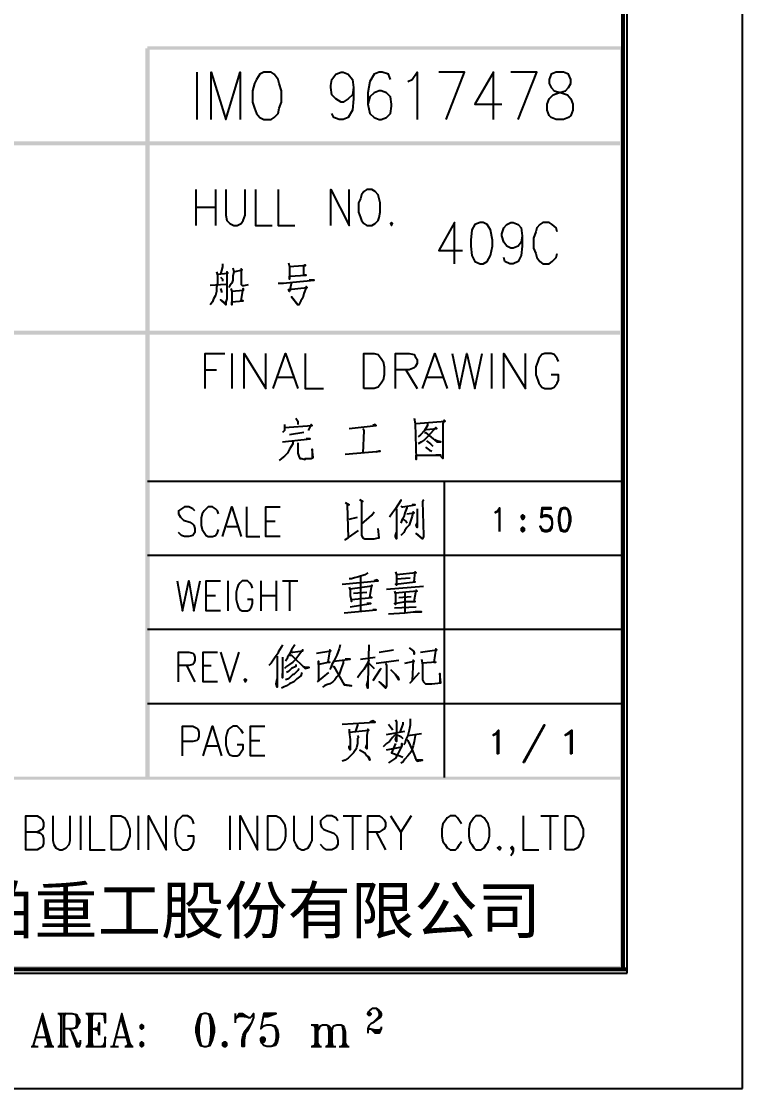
# Model space of a CAD drawing. Header units: millimetres. Extents: x 0.6 to 49, y 0.3 to 23.1.
# Drawn here: x 46.714 to 49.049, y 0.28 to 3.735 of the extents above; entities that cross this region are included whole.
import ezdxf

# ---------------------------------------------------------------- set-up
doc = ezdxf.new("R2010")
doc.units = ezdxf.units.MM
for name, color, linetype in [('PDF_Geometry', 7, 'Continuous'), ('PDF_Solid Fills', 7, 'Continuous'), ('PDF_Text', 7, 'Continuous')]:
    doc.layers.add(name, color=color, linetype=linetype)
doc.styles.add('PDF Arial', font='arial.ttf')

msp = doc.modelspace()

# ---------------------------------------------------------------- linework, layer by layer
at = {"layer": 'PDF_Geometry', "lineweight": 25}
for points in [[(0.6028, 23.1), (0.6028, 0.28), (49.0494, 0.28), (49.0494, 23.1)], [(1.5528, 22.7267), (1.5528, 0.6533), (48.6761, 0.6533), (48.6761, 22.7267)], [(47.4994, 3.57), (47.4861, 3.5633), (47.4761, 3.5467), (47.4694, 3.5333), (47.4628, 3.51), (47.4628, 3.4733), (47.4694, 3.4533), (47.4761, 3.4367), (47.4861, 3.4233), (47.4994, 3.4167), (47.5228, 3.4167), (47.5328, 3.4233), (47.5461, 3.4367), (47.5494, 3.4533), (47.5561, 3.4733), (47.5561, 3.51), (47.5494, 3.5333), (47.5461, 3.5467), (47.5328, 3.5633), (47.5228, 3.57)], [(48.4461, 3.57), (48.4294, 3.5633), (48.4228, 3.5467), (48.4228, 3.5333), (48.4294, 3.52), (48.4394, 3.51), (48.4628, 3.5033), (48.4828, 3.4967), (48.4928, 3.4833), (48.4994, 3.4667), (48.4994, 3.4467), (48.4928, 3.43), (48.4861, 3.4233), (48.4694, 3.4167), (48.4461, 3.4167), (48.4294, 3.4233), (48.4228, 3.43), (48.4161, 3.4467), (48.4161, 3.4667), (48.4228, 3.4833), (48.4361, 3.4967), (48.4528, 3.5033), (48.4761, 3.51), (48.4861, 3.52), (48.4928, 3.5333), (48.4928, 3.5467), (48.4861, 3.5633), (48.4694, 3.57)], [(47.8328, 3.19), (47.8228, 3.1833), (47.8161, 3.1733), (47.8128, 3.16), (47.8061, 3.1467), (47.8061, 3.1167), (47.8128, 3.1), (47.8161, 3.09), (47.8228, 3.08), (47.8328, 3.0733), (47.8494, 3.0733), (47.8594, 3.08), (47.8694, 3.09), (47.8728, 3.1), (47.8761, 3.1167), (47.8761, 3.1467), (47.8728, 3.16), (47.8694, 3.1733), (47.8594, 3.1833), (47.8494, 3.19)], [(47.9128, 3.0833), (47.9094, 3.08), (47.9128, 3.0733), (47.9161, 3.08)], [(48.1994, 3.0833), (48.1828, 3.0767), (48.1728, 3.06), (48.1694, 3.0267), (48.1694, 3.0067), (48.1728, 2.9767), (48.1828, 2.9567), (48.1994, 2.95), (48.2094, 2.95), (48.2228, 2.9567), (48.2328, 2.9767), (48.2394, 3.0067), (48.2394, 3.0267), (48.2328, 3.06), (48.2228, 3.0767), (48.2094, 3.0833)], [(47.8228, 2.5467), (47.8228, 2.66), (47.8561, 2.66), (47.8694, 2.6567), (47.8794, 2.6433), (47.8861, 2.6333), (47.8894, 2.6167), (47.8894, 2.59), (47.8861, 2.5733), (47.8794, 2.5633), (47.8694, 2.55), (47.8561, 2.5467)], [(48.2628, 2.0833), (48.2628, 2.1533), (48.2561, 2.1467), (48.2494, 2.1433), (48.2494, 2.1467), (48.2561, 2.15), (48.2628, 2.16)], [(48.4694, 2.16), (48.4594, 2.1567), (48.4561, 2.1467), (48.4528, 2.13), (48.4528, 2.1167), (48.4561, 2.1), (48.4594, 2.0867), (48.4694, 2.0833), (48.4761, 2.0833), (48.4828, 2.0867), (48.4894, 2.1), (48.4928, 2.1167), (48.4928, 2.13), (48.4894, 2.1467), (48.4828, 2.1567), (48.4761, 2.16)], [(48.3361, 2.1367), (48.3328, 2.1333), (48.3328, 2.13), (48.3361, 2.1233), (48.3394, 2.1233), (48.3428, 2.13), (48.3428, 2.1333), (48.3394, 2.1367)], [(48.3361, 2.1333), (48.3361, 2.13), (48.3394, 2.13), (48.3394, 2.1333)], [(48.3361, 2.0967), (48.3328, 2.0933), (48.3328, 2.0867), (48.3361, 2.0833), (48.3394, 2.0833), (48.3428, 2.0867), (48.3428, 2.0933), (48.3394, 2.0967)], [(48.3361, 2.0933), (48.3361, 2.0867), (48.3394, 2.0867), (48.3394, 2.0933)], [(47.4394, 1.6067), (47.4361, 1.6033), (47.4394, 1.5967), (47.4428, 1.6033)], [(48.3428, 1.3367), (48.4094, 1.4567), (48.4061, 1.4567), (48.3394, 1.3367)], [(48.2594, 1.3633), (48.2561, 1.3633), (48.2561, 1.4333), (48.2494, 1.4267), (48.2428, 1.4233), (48.2428, 1.4267), (48.2494, 1.43), (48.2594, 1.44)], [(48.4961, 1.3633), (48.4928, 1.3633), (48.4928, 1.4333), (48.4828, 1.4267), (48.4761, 1.4233), (48.4761, 1.4267), (48.4828, 1.43), (48.4961, 1.44)], [(47.0061, 1.0533), (47.0061, 1.1633), (47.0361, 1.1633), (47.0494, 1.1567), (47.0561, 1.1467), (47.0594, 1.1367), (47.0661, 1.12), (47.0661, 1.0967), (47.0594, 1.08), (47.0561, 1.07), (47.0494, 1.06), (47.0361, 1.0533)], [(47.5128, 1.0533), (47.5128, 1.1633), (47.5394, 1.1633), (47.5528, 1.1567), (47.5594, 1.1467), (47.5661, 1.1367), (47.5694, 1.12), (47.5694, 1.0967), (47.5661, 1.08), (47.5594, 1.07), (47.5528, 1.06), (47.5394, 1.0533)], [(48.1861, 1.1633), (48.1794, 1.1567), (48.1728, 1.1467), (48.1661, 1.1367), (48.1628, 1.12), (48.1628, 1.0967), (48.1661, 1.08), (48.1728, 1.07), (48.1794, 1.06), (48.1861, 1.0533), (48.2028, 1.0533), (48.2128, 1.06), (48.2194, 1.07), (48.2261, 1.08), (48.2294, 1.0967), (48.2294, 1.12), (48.2261, 1.1367), (48.2194, 1.1467), (48.2128, 1.1567), (48.2028, 1.1633)], [(48.4761, 1.0533), (48.4761, 1.1633), (48.5028, 1.1633), (48.5161, 1.1567), (48.5228, 1.1467), (48.5261, 1.1367), (48.5328, 1.12), (48.5328, 1.0967), (48.5261, 1.08), (48.5228, 1.07), (48.5161, 1.06), (48.5028, 1.0533)], [(48.2628, 1.0633), (48.2561, 1.06), (48.2628, 1.0533), (48.2661, 1.06)], [(47.3061, 0.5233), (47.2928, 0.52), (47.2861, 0.5033), (47.2794, 0.4767), (47.2794, 0.4633), (47.2861, 0.4367), (47.2928, 0.42), (47.3061, 0.4167), (47.3128, 0.4167), (47.3261, 0.42), (47.3328, 0.4367), (47.3394, 0.4633), (47.3394, 0.4767), (47.3328, 0.5033), (47.3261, 0.52), (47.3128, 0.5233)], [(47.8394, 0.5233), (47.8394, 0.52), (47.8428, 0.52), (47.8428, 0.5233)], [(46.9661, 0.4533), (46.9628, 0.4733), (46.9661, 0.4933)], [(47.1028, 0.4867), (47.0994, 0.4833), (47.0994, 0.4767), (47.1028, 0.4733), (47.1061, 0.4733), (47.1094, 0.4767), (47.1094, 0.4833), (47.1061, 0.4867)], [(47.1028, 0.4833), (47.1028, 0.4767), (47.1061, 0.4767), (47.1061, 0.4833)], [(47.1028, 0.43), (47.0994, 0.4267), (47.0994, 0.42), (47.1028, 0.4167), (47.1061, 0.4167), (47.1094, 0.42), (47.1094, 0.4267), (47.1061, 0.43)], [(47.1028, 0.4267), (47.1028, 0.42), (47.1061, 0.42), (47.1061, 0.4267)], [(47.3694, 0.43), (47.3661, 0.4267), (47.3661, 0.42), (47.3694, 0.4167), (47.3761, 0.4167), (47.3794, 0.42), (47.3794, 0.4267), (47.3761, 0.43)], [(47.3694, 0.4267), (47.3694, 0.42), (47.3761, 0.42), (47.3761, 0.4267)], [(47.4928, 0.4433), (47.4928, 0.4367), (47.4994, 0.4367), (47.4994, 0.4433)]]:
    msp.add_lwpolyline(points, close=True, dxfattribs=at)
for points in [[(48.6661, 0.6633), (48.6661, 22.7167), (1.5628, 22.7167), (1.5628, 0.6633), (48.6761, 0.6633)], [(48.6594, 0.67), (48.6594, 22.71), (1.5694, 22.71), (1.5694, 0.67), (48.6761, 0.67)], [(47.2828, 3.57), (47.2828, 3.4167)], [(47.3294, 3.4167), (47.3294, 3.57), (47.3761, 3.4167), (47.4228, 3.57), (47.4228, 3.4167)], [(47.7894, 3.52), (47.7861, 3.4967), (47.7728, 3.4833), (47.7561, 3.4733), (47.7494, 3.4733), (47.7328, 3.4833), (47.7194, 3.4967), (47.7161, 3.52), (47.7161, 3.5267), (47.7194, 3.5467), (47.7328, 3.5633), (47.7494, 3.57), (47.7561, 3.57), (47.7728, 3.5633), (47.7861, 3.5467), (47.7894, 3.52), (47.7894, 3.4833), (47.7861, 3.4467), (47.7728, 3.4233), (47.7561, 3.4167), (47.7428, 3.4167), (47.7261, 3.4233), (47.7194, 3.4367)], [(47.9094, 3.5467), (47.9028, 3.5633), (47.8828, 3.57), (47.8728, 3.57), (47.8561, 3.5633), (47.8428, 3.54), (47.8361, 3.5033), (47.8361, 3.4667), (47.8428, 3.4367), (47.8561, 3.4233), (47.8728, 3.4167), (47.8794, 3.4167), (47.8961, 3.4233), (47.9094, 3.4367), (47.9128, 3.46), (47.9128, 3.4667), (47.9094, 3.49), (47.8961, 3.5033), (47.8794, 3.51), (47.8728, 3.51), (47.8561, 3.5033), (47.8428, 3.49), (47.8361, 3.4667)], [(47.9661, 3.54), (47.9794, 3.5467), (47.9961, 3.57), (47.9961, 3.4167)], [(48.0894, 3.4167), (48.1494, 3.57), (48.0661, 3.57)], [(48.2428, 3.4167), (48.2428, 3.57), (48.1828, 3.4667), (48.2694, 3.4667)], [(48.3228, 3.4167), (48.3828, 3.57), (48.2994, 3.57)], [(47.2794, 3.19), (47.2794, 3.0733)], [(47.3428, 3.19), (47.3428, 3.0733)], [(47.3761, 3.19), (47.3761, 3.1067), (47.3794, 3.09), (47.3894, 3.08), (47.4028, 3.0733), (47.4128, 3.0733), (47.4261, 3.08), (47.4328, 3.09), (47.4394, 3.1067), (47.4394, 3.19)], [(47.4728, 3.19), (47.4728, 3.0733), (47.5261, 3.0733)], [(47.5461, 3.19), (47.5461, 3.0733), (47.5994, 3.0733)], [(47.7161, 3.0733), (47.7161, 3.19), (47.7761, 3.0733), (47.7761, 3.19)], [(47.2794, 3.1333), (47.3428, 3.1333)], [(48.1161, 2.95), (48.1161, 3.0833), (48.0661, 2.9933), (48.1428, 2.9933)], [(48.3361, 3.04), (48.3328, 3.02), (48.3228, 3.0067), (48.3061, 3), (48.2994, 3), (48.2861, 3.0067), (48.2761, 3.02), (48.2694, 3.04), (48.2694, 3.0467), (48.2761, 3.0667), (48.2861, 3.0767), (48.2994, 3.0833), (48.3061, 3.0833), (48.3228, 3.0767), (48.3328, 3.0667), (48.3361, 3.04), (48.3361, 3.0067), (48.3328, 2.9767), (48.3228, 2.9567), (48.3061, 2.95), (48.2961, 2.95), (48.2794, 2.9567), (48.2761, 2.97)], [(48.4494, 3.0533), (48.4461, 3.0667), (48.4328, 3.0767), (48.4228, 3.0833), (48.4028, 3.0833), (48.3928, 3.0767), (48.3828, 3.0667), (48.3794, 3.0533), (48.3728, 3.0333), (48.3728, 3), (48.3794, 2.9833), (48.3828, 2.97), (48.3928, 2.9567), (48.4028, 2.95), (48.4228, 2.95), (48.4328, 2.9567), (48.4461, 2.97), (48.4494, 2.9833)], [(47.3661, 2.95), (47.3661, 2.94), (47.3594, 2.9167)], [(47.3994, 2.9367), (47.4028, 2.9233), (47.3994, 2.91), (47.3994, 2.8967), (47.3961, 2.8867), (47.3894, 2.88), (47.3861, 2.8733)], [(47.5794, 2.9533), (47.5828, 2.94), (47.5828, 2.9), (47.5828, 2.91), (47.6361, 2.9133), (47.6294, 2.9133), (47.6294, 2.9433), (47.6328, 2.9467), (47.6328, 2.9433), (47.6261, 2.9433), (47.5828, 2.94)], [(47.3461, 2.9233), (47.3494, 2.9133), (47.3494, 2.8867), (47.3461, 2.8733), (47.3461, 2.86), (47.3428, 2.8467), (47.3361, 2.8367), (47.3328, 2.8267), (47.3261, 2.8167)], [(47.3494, 2.9167), (47.3828, 2.92), (47.3794, 2.9233), (47.3794, 2.8367), (47.3761, 2.8267), (47.3761, 2.8167), (47.3594, 2.8333), (47.3761, 2.82)], [(47.3594, 2.9067), (47.3661, 2.9), (47.3661, 2.8933)], [(47.4028, 2.9233), (47.4294, 2.93), (47.4261, 2.9333), (47.4261, 2.8833), (47.4294, 2.88), (47.4361, 2.88), (47.4494, 2.8833)], [(47.3761, 2.8833), (47.3261, 2.88)], [(47.3594, 2.87), (47.3628, 2.86), (47.3628, 2.8567)], [(47.3928, 2.87), (47.3961, 2.86), (47.3961, 2.8167), (47.3961, 2.8267), (47.4328, 2.83), (47.4261, 2.83), (47.4328, 2.87), (47.4328, 2.8633), (47.3961, 2.86)], [(47.5461, 2.8867), (47.5628, 2.8867), (47.5928, 2.89), (47.6628, 2.8967), (47.6461, 2.8967)], [(47.5894, 2.89), (47.5828, 2.86), (47.5794, 2.8667), (47.6394, 2.8733), (47.6361, 2.8767), (47.6361, 2.8733), (47.6294, 2.8533), (47.6261, 2.84), (47.6194, 2.83), (47.6161, 2.8233), (47.6128, 2.8167), (47.6094, 2.8167), (47.5894, 2.8433), (47.6094, 2.8167)], [(47.3094, 2.5467), (47.3094, 2.66), (47.3728, 2.66)], [(47.3961, 2.66), (47.3961, 2.5467)], [(47.4361, 2.5467), (47.4361, 2.66), (47.5061, 2.5467), (47.5061, 2.66)], [(47.5294, 2.5467), (47.5694, 2.66), (47.6094, 2.5467)], [(47.6328, 2.66), (47.6328, 2.5467), (47.6928, 2.5467)], [(47.9261, 2.5467), (47.9261, 2.66), (47.9694, 2.66), (47.9861, 2.6567), (47.9894, 2.65), (47.9961, 2.64), (47.9961, 2.6267), (47.9894, 2.6167), (47.9861, 2.6133), (47.9694, 2.6067), (47.9261, 2.6067)], [(48.0128, 2.5467), (48.0528, 2.66), (48.0928, 2.5467)], [(48.1094, 2.66), (48.1328, 2.5467), (48.1561, 2.66), (48.1828, 2.5467), (48.2061, 2.66)], [(48.2361, 2.66), (48.2361, 2.5467)], [(48.2761, 2.5467), (48.2761, 2.66), (48.3461, 2.5467), (48.3461, 2.66)], [(48.4528, 2.6333), (48.4494, 2.6433), (48.4394, 2.6567), (48.4294, 2.66), (48.4094, 2.66), (48.3994, 2.6567), (48.3894, 2.6433), (48.3861, 2.6333), (48.3794, 2.6167), (48.3794, 2.59), (48.3861, 2.5733), (48.3894, 2.5633), (48.3994, 2.55), (48.4094, 2.5467), (48.4294, 2.5467), (48.4394, 2.55), (48.4494, 2.5633), (48.4528, 2.5733), (48.4528, 2.59), (48.4294, 2.59)], [(47.3094, 2.6067), (47.3461, 2.6067)], [(47.9594, 2.6067), (47.9961, 2.5467)], [(47.5461, 2.5833), (47.5961, 2.5833)], [(48.0294, 2.5833), (48.0794, 2.5833)], [(47.5661, 2.43), (47.5661, 2.41), (47.5594, 2.4033)], [(47.5661, 2.42), (47.6561, 2.4267), (47.6528, 2.43), (47.6428, 2.41)], [(47.6028, 2.45), (47.6094, 2.44), (47.6094, 2.43)], [(47.7761, 2.4167), (47.8628, 2.4267), (47.8594, 2.43), (47.8528, 2.4267)], [(47.9861, 2.45), (47.9894, 2.4333), (47.9928, 2.3167), (47.9928, 2.33), (48.0728, 2.33), (48.0561, 2.33)], [(47.9928, 2.4333), (48.0861, 2.44), (48.0828, 2.4433), (48.0794, 2.4333), (48.0794, 2.32), (48.0694, 2.33)], [(48.0294, 2.4333), (48.0294, 2.4267), (48.0194, 2.41), (48.0061, 2.3967), (47.9994, 2.39)], [(48.0228, 2.4167), (48.0261, 2.4133), (48.0594, 2.4167), (48.0561, 2.42), (48.0394, 2.4), (48.0294, 2.39), (48.0194, 2.38), (48.0094, 2.3733), (47.9994, 2.3667)], [(47.6294, 2.4033), (47.5828, 2.3967)], [(47.8194, 2.4167), (47.8228, 2.41), (47.8194, 2.3367)], [(48.0194, 2.4033), (48.0228, 2.4033), (48.0594, 2.3733), (48.0728, 2.3733), (48.0594, 2.3767), (48.0528, 2.38)], [(47.5928, 2.3733), (47.5928, 2.3667), (47.5828, 2.35), (47.5761, 2.3367), (47.5661, 2.3267), (47.5561, 2.32), (47.5494, 2.3133)], [(47.5594, 2.3733), (47.6494, 2.3833), (47.6361, 2.3833)], [(47.6094, 2.37), (47.6094, 2.3367), (47.6128, 2.3267), (47.6161, 2.32), (47.6228, 2.32), (47.6328, 2.3167), (47.6328, 2.32), (47.6361, 2.32), (47.6528, 2.32), (47.6594, 2.3233), (47.6561, 2.35), (47.6561, 2.3233)], [(48.0228, 2.3567), (48.0361, 2.3467), (48.0428, 2.3433)], [(48.0261, 2.3767), (48.0394, 2.3667), (48.0461, 2.36)], [(47.7628, 2.3333), (47.8761, 2.3433), (47.8728, 2.3433), (47.8628, 2.34)], [(47.1228, 2.2467), (48.6594, 2.2467)], [(48.0828, 2.2467), (48.0828, 1.2867)], [(47.7628, 2.1767), (47.7761, 2.17), (47.7694, 2.17), (47.7728, 2.0633), (47.7628, 2.0567), (47.8061, 2.0867)], [(47.8094, 2.1867), (47.8194, 2.18), (47.8161, 2.1833), (47.8161, 2.07), (47.8194, 2.0633), (47.8261, 2.06), (47.8561, 2.06), (47.8694, 2.0633), (47.8728, 2.0633), (47.8694, 2.0933)], [(47.9428, 2.1867), (47.9428, 2.1833), (47.9261, 2.1567), (47.9161, 2.1433), (47.9061, 2.13)], [(48.0128, 2.1867), (48.0161, 2.1833), (48.0128, 2.18), (48.0161, 2.07), (48.0161, 2.0667), (48.0128, 2.06), (47.9928, 2.0767), (48.0128, 2.06), (48.0128, 2.0633)], [(47.2761, 2.15), (47.2694, 2.1567), (47.2561, 2.1633), (47.2428, 2.1633), (47.2328, 2.1567), (47.2228, 2.15), (47.2228, 2.14), (47.2294, 2.13), (47.2328, 2.1267), (47.2394, 2.12), (47.2594, 2.1133), (47.2694, 2.1067), (47.2728, 2.1033), (47.2761, 2.0933), (47.2761, 2.08), (47.2694, 2.07), (47.2561, 2.0667), (47.2428, 2.0667), (47.2328, 2.07), (47.2228, 2.08)], [(47.3528, 2.14), (47.3494, 2.15), (47.3428, 2.1567), (47.3328, 2.1633), (47.3194, 2.1633), (47.3128, 2.1567), (47.3061, 2.15), (47.2994, 2.14), (47.2961, 2.1267), (47.2961, 2.1033), (47.2994, 2.09), (47.3061, 2.08), (47.3128, 2.07), (47.3194, 2.0667), (47.3328, 2.0667), (47.3428, 2.07), (47.3494, 2.08), (47.3528, 2.09)], [(47.3661, 2.0667), (47.3961, 2.1633), (47.4261, 2.0667)], [(47.4428, 2.1633), (47.4428, 2.0667), (47.4861, 2.0667)], [(47.5528, 2.0667), (47.5061, 2.0667), (47.5061, 2.1633), (47.5528, 2.1633)], [(47.8161, 2.1067), (47.8494, 2.1367), (47.8561, 2.1467)], [(47.9294, 2.1567), (47.9294, 2.06), (47.9261, 2.0667), (47.9261, 2.07), (47.9294, 2.08)], [(47.9428, 2.1667), (47.9461, 2.1633), (47.9494, 2.1633), (47.9894, 2.17), (47.9794, 2.17)], [(47.9628, 2.1633), (47.9628, 2.16), (47.9561, 2.1433), (47.9528, 2.13), (47.9461, 2.12), (47.9428, 2.11)], [(47.9628, 2.14), (47.9861, 2.1433), (47.9828, 2.1467), (47.9794, 2.1333), (47.9761, 2.1233), (47.9728, 2.1133), (47.9694, 2.1033), (47.9628, 2.0967), (47.9561, 2.0867), (47.9528, 2.08), (47.9461, 2.0733), (47.9428, 2.07)], [(47.9961, 2.1567), (47.9961, 2.0967), (47.9928, 2.1033), (47.9961, 2.11)], [(48.4328, 2.1033), (48.4261, 2.0933), (48.4161, 2.0867), (48.4094, 2.0867), (48.3994, 2.0933), (48.3961, 2.1), (48.3928, 2.1), (48.3961, 2.0933), (48.3994, 2.0867), (48.4094, 2.0833), (48.4161, 2.0833), (48.4261, 2.0867), (48.4328, 2.0967), (48.4328, 2.1233), (48.4261, 2.1333), (48.4161, 2.1367), (48.4094, 2.1367), (48.3994, 2.1333), (48.4028, 2.1567), (48.4294, 2.1567), (48.4294, 2.16), (48.3994, 2.16), (48.3961, 2.13), (48.3994, 2.13), (48.4061, 2.1333), (48.4161, 2.1333), (48.4261, 2.13), (48.4328, 2.1167)], [(48.4628, 2.1567), (48.4594, 2.1467), (48.4561, 2.13), (48.4561, 2.1167), (48.4594, 2.1), (48.4628, 2.0867)], [(48.4828, 2.1533), (48.4761, 2.1567), (48.4694, 2.1567), (48.4594, 2.1533)], [(48.4828, 2.0867), (48.4861, 2.1), (48.4894, 2.1167), (48.4894, 2.13), (48.4861, 2.1467), (48.4828, 2.1567)], [(47.5061, 2.1167), (47.5361, 2.1167)], [(47.7761, 2.1233), (47.8028, 2.13)], [(47.9494, 2.1233), (47.9594, 2.1167), (47.9628, 2.11)], [(48.4194, 2.1333), (48.4294, 2.1233), (48.4328, 2.1133), (48.4328, 2.1067), (48.4294, 2.0967), (48.4194, 2.0867)], [(47.3794, 2.1), (47.4161, 2.1)], [(48.4061, 2.0867), (48.3961, 2.0967)], [(48.4594, 2.0933), (48.4694, 2.0867), (48.4761, 2.0867), (48.4828, 2.0933)], [(47.1228, 2.0067), (48.6594, 2.0067)], [(47.8361, 1.95), (47.8261, 1.9433), (47.8061, 1.9367), (47.7928, 1.9333), (47.7828, 1.93), (47.7761, 1.93)], [(47.8128, 1.9367), (47.8128, 1.8267)], [(47.9261, 1.9533), (47.9294, 1.9433), (47.9294, 1.91), (47.9261, 1.9133), (47.9894, 1.92), (47.9861, 1.92), (47.9894, 1.9533), (47.9928, 1.95), (47.9294, 1.9433)], [(47.2194, 1.9233), (47.2361, 1.8267), (47.2561, 1.9233), (47.2728, 1.8267), (47.2928, 1.9233)], [(47.3594, 1.8267), (47.3128, 1.8267), (47.3128, 1.9233), (47.3594, 1.9233)], [(47.3828, 1.9233), (47.3828, 1.8267)], [(47.4628, 1.9), (47.4594, 1.91), (47.4528, 1.9167), (47.4461, 1.9233), (47.4294, 1.9233), (47.4228, 1.9167), (47.4161, 1.91), (47.4128, 1.9), (47.4094, 1.8867), (47.4094, 1.8633), (47.4128, 1.85), (47.4161, 1.84), (47.4228, 1.83), (47.4294, 1.8267), (47.4461, 1.8267), (47.4528, 1.83), (47.4594, 1.84), (47.4628, 1.85), (47.4628, 1.8633), (47.4461, 1.8633)], [(47.4894, 1.9233), (47.4894, 1.8267)], [(47.5394, 1.9233), (47.5394, 1.8267)], [(47.5594, 1.9233), (47.6094, 1.9233)], [(47.5828, 1.9233), (47.5828, 1.8267)], [(47.7528, 1.9133), (47.8694, 1.9233), (47.8661, 1.9267), (47.8561, 1.9233)], [(47.7761, 1.9033), (47.7794, 1.8933), (47.7794, 1.8767), (47.7828, 1.8567), (47.7828, 1.8633), (47.8494, 1.87), (47.8428, 1.87), (47.8494, 1.91), (47.8494, 1.9067), (47.7794, 1.8967)], [(47.8961, 1.8967), (47.9361, 1.9), (48.0161, 1.9067)], [(47.9294, 1.93), (47.9728, 1.9333)], [(47.3128, 1.8767), (47.3428, 1.8767)], [(47.4894, 1.8767), (47.5394, 1.8767)], [(47.7894, 1.8833), (47.8328, 1.8867)], [(47.9228, 1.89), (47.9261, 1.88), (47.9261, 1.8467), (47.9228, 1.85), (47.9594, 1.8567), (47.9894, 1.8567), (47.9861, 1.8567), (47.9928, 1.8933), (47.9961, 1.89), (47.9594, 1.8867), (47.9261, 1.8833)], [(47.9361, 1.87), (47.9761, 1.8733)], [(47.9561, 1.8867), (47.9561, 1.82)], [(47.7794, 1.84), (47.8461, 1.85), (47.8328, 1.85)], [(47.9228, 1.8367), (47.9928, 1.84)], [(47.7594, 1.82), (47.8628, 1.83), (47.8528, 1.83)], [(47.9028, 1.8167), (47.9561, 1.82), (47.9828, 1.8233), (48.0094, 1.8233), (48.0061, 1.8233), (47.9894, 1.8233)], [(47.1228, 1.7667), (48.6594, 1.7667)], [(47.2228, 1.5967), (47.2228, 1.6933), (47.2561, 1.6933), (47.2694, 1.69), (47.2728, 1.6867), (47.2761, 1.6767), (47.2761, 1.6667), (47.2728, 1.6567), (47.2694, 1.6533), (47.2561, 1.65), (47.2228, 1.65)], [(47.3494, 1.5967), (47.3028, 1.5967), (47.3028, 1.6933), (47.3494, 1.6933)], [(47.3594, 1.6933), (47.3894, 1.5967), (47.4194, 1.6933)], [(47.5594, 1.7167), (47.5561, 1.71), (47.5461, 1.6933), (47.5461, 1.69), (47.5361, 1.6767), (47.5294, 1.6667), (47.5228, 1.6567), (47.5161, 1.65)], [(47.5894, 1.6933), (47.5928, 1.6933), (47.6261, 1.6967), (47.6261, 1.7), (47.6128, 1.6833), (47.6028, 1.67), (47.5928, 1.66), (47.5828, 1.6533), (47.5728, 1.6467), (47.5661, 1.64)], [(47.5994, 1.7167), (47.5894, 1.7), (47.5828, 1.6867), (47.5761, 1.6767), (47.5761, 1.6733), (47.5694, 1.6633)], [(47.6694, 1.69), (47.7161, 1.6967), (47.7128, 1.7), (47.7061, 1.66), (47.7128, 1.66), (47.6761, 1.6533), (47.6761, 1.6633), (47.6761, 1.6533), (47.6761, 1.6)], [(47.7461, 1.7167), (47.7428, 1.7033), (47.7361, 1.6833), (47.7261, 1.6633), (47.7194, 1.6533), (47.7161, 1.6433), (47.7128, 1.6367)], [(47.8394, 1.7167), (47.8361, 1.5967), (47.8361, 1.5767), (47.8328, 1.5867), (47.8361, 1.6)], [(47.8728, 1.6933), (47.9194, 1.7)], [(47.9694, 1.7067), (47.9828, 1.6967), (47.9861, 1.6933), (47.9861, 1.6867), (47.9861, 1.6967)], [(48.0061, 1.6933), (48.0594, 1.7), (48.0561, 1.7033), (48.0494, 1.66), (48.0561, 1.66), (48.0128, 1.6567)], [(47.5428, 1.68), (47.5428, 1.58), (47.5394, 1.59), (47.5428, 1.6067)], [(47.5594, 1.6767), (47.5594, 1.61), (47.5594, 1.62), (47.5594, 1.6233)], [(47.5828, 1.6833), (47.5894, 1.6833), (47.6328, 1.64), (47.6461, 1.6433), (47.6328, 1.6433), (47.6261, 1.6467)], [(47.7561, 1.6633), (47.7561, 1.6567), (47.7494, 1.64), (47.7461, 1.63), (47.7428, 1.62), (47.7361, 1.6133), (47.7294, 1.6033), (47.7228, 1.5967), (47.7128, 1.59), (47.7028, 1.5867), (47.6961, 1.5833), (47.6894, 1.58)], [(47.7261, 1.6633), (47.7794, 1.67), (47.7628, 1.67)], [(47.8394, 1.6667), (47.8328, 1.6533), (47.8228, 1.6367), (47.8128, 1.6233), (47.8028, 1.61)], [(47.8128, 1.67), (47.8594, 1.6767)], [(47.8628, 1.6567), (47.9361, 1.6667)], [(47.9561, 1.6567), (47.9861, 1.6633), (47.9828, 1.6667), (47.9794, 1.6), (47.9728, 1.5933), (48.0028, 1.6267)], [(48.0094, 1.67), (48.0128, 1.6533), (48.0128, 1.6033), (48.0161, 1.5967), (48.0194, 1.5933), (48.0228, 1.59), (48.0428, 1.59), (48.0728, 1.5933), (48.0694, 1.6233), (48.0694, 1.5933)], [(47.2494, 1.65), (47.2761, 1.5967)], [(47.3028, 1.65), (47.3294, 1.65)], [(47.6228, 1.6267), (47.6194, 1.6167), (47.6061, 1.6067), (47.5961, 1.5967), (47.5828, 1.59), (47.5728, 1.5833), (47.5628, 1.58), (47.5561, 1.5767)], [(47.6128, 1.64), (47.6094, 1.6333), (47.5961, 1.62), (47.5928, 1.62), (47.5861, 1.6133), (47.5794, 1.6067), (47.5694, 1.6033)], [(47.6028, 1.6533), (47.6028, 1.6467), (47.5894, 1.64), (47.5794, 1.63), (47.5728, 1.6267)], [(47.6728, 1.5967), (47.7094, 1.6267)], [(47.7228, 1.6467), (47.7261, 1.6467), (47.7594, 1.5867), (47.7828, 1.5833), (47.7628, 1.5867), (47.7561, 1.5933)], [(47.8394, 1.6567), (47.8561, 1.64)], [(47.8794, 1.64), (47.8761, 1.6367), (47.8528, 1.6)], [(47.8928, 1.6567), (47.8961, 1.65), (47.8961, 1.5833), (47.8928, 1.5767), (47.8728, 1.5967), (47.8928, 1.58)], [(47.9094, 1.6367), (47.9328, 1.6133), (47.9361, 1.6033), (47.9261, 1.62)], [(47.1228, 1.5267), (48.6594, 1.5267)], [(47.2361, 1.3567), (47.2361, 1.4533), (47.2694, 1.4533), (47.2828, 1.4467), (47.2861, 1.4433), (47.2894, 1.4333), (47.2894, 1.42), (47.2861, 1.41), (47.2828, 1.4067), (47.2694, 1.4033), (47.2361, 1.4033)], [(47.3028, 1.3567), (47.3328, 1.4533), (47.3628, 1.3567)], [(47.4328, 1.43), (47.4261, 1.44), (47.4194, 1.4467), (47.4128, 1.4533), (47.3994, 1.4533), (47.3894, 1.4467), (47.3828, 1.44), (47.3794, 1.43), (47.3761, 1.4167), (47.3761, 1.3933), (47.3794, 1.38), (47.3828, 1.37), (47.3894, 1.36), (47.3994, 1.3567), (47.4128, 1.3567), (47.4194, 1.36), (47.4261, 1.37), (47.4328, 1.38), (47.4328, 1.3933), (47.4128, 1.3933)], [(47.5028, 1.3567), (47.4561, 1.3567), (47.4561, 1.4533), (47.5028, 1.4533)], [(47.7528, 1.46), (47.8594, 1.4667), (47.8528, 1.47), (47.8428, 1.4667)], [(47.8028, 1.4633), (47.8028, 1.4567), (47.7961, 1.4367)], [(47.9028, 1.46), (47.9128, 1.4467), (47.9161, 1.44)], [(47.9261, 1.4733), (47.9294, 1.4667), (47.9294, 1.4033), (47.9261, 1.41), (47.9294, 1.42)], [(47.9494, 1.4667), (47.9494, 1.46), (47.9394, 1.4333)], [(47.9728, 1.4767), (47.9728, 1.4567), (47.9694, 1.44), (47.9661, 1.4233), (47.9594, 1.41), (47.9561, 1.3967), (47.9528, 1.3933)], [(47.8028, 1.4233), (47.8061, 1.4167), (47.8028, 1.4133), (47.8028, 1.3967), (47.7994, 1.3833), (47.7961, 1.3767), (47.7894, 1.3667), (47.7828, 1.36), (47.7728, 1.35), (47.7628, 1.3433), (47.7528, 1.34)], [(47.7761, 1.4433), (47.7761, 1.4333), (47.7794, 1.41), (47.7794, 1.3767), (47.7761, 1.3833), (47.7761, 1.39)], [(47.7761, 1.4333), (47.8394, 1.44), (47.8361, 1.4433), (47.8328, 1.4233), (47.8328, 1.38), (47.8294, 1.3833), (47.8328, 1.3933)], [(47.9294, 1.43), (47.9161, 1.4167), (47.9061, 1.4033), (47.8961, 1.3967), (47.8861, 1.3867)], [(47.8961, 1.4267), (47.9561, 1.4367)], [(47.9294, 1.4267), (47.9428, 1.42), (47.9494, 1.4133)], [(47.9894, 1.4233), (47.9861, 1.4033), (47.9828, 1.39), (47.9794, 1.38), (47.9761, 1.37), (47.9661, 1.3567), (47.9561, 1.3467), (47.9494, 1.3367), (47.9428, 1.3333)], [(47.9661, 1.4233), (48.0094, 1.43)], [(47.3128, 1.39), (47.3494, 1.39)], [(47.4561, 1.4067), (47.4861, 1.4067)], [(47.8961, 1.3767), (47.9461, 1.3867), (47.9461, 1.3967), (47.9461, 1.39), (47.9394, 1.3767), (47.9328, 1.3633), (47.9261, 1.35), (47.9161, 1.3433), (47.9061, 1.3367), (47.9028, 1.3333)], [(47.9261, 1.3967), (47.9128, 1.3667), (47.9228, 1.3633), (47.9294, 1.36), (47.9394, 1.3567), (47.9494, 1.3533)], [(47.9628, 1.41), (47.9661, 1.4067), (47.9794, 1.3767), (47.9861, 1.36), (47.9928, 1.3433), (47.9961, 1.34), (48.0128, 1.3433), (47.9961, 1.3433), (47.9894, 1.35)], [(47.8094, 1.3767), (47.8261, 1.3667), (47.8328, 1.3567), (47.8394, 1.3533), (47.8428, 1.3433), (47.8361, 1.3567)], [(46.7661, 1.11), (46.7761, 1.1067), (46.7828, 1.1), (46.7861, 1.09), (46.7861, 1.0733), (46.7828, 1.0633), (46.7761, 1.06), (46.7661, 1.0533), (46.7294, 1.0533), (46.7294, 1.1633), (46.7661, 1.1633), (46.7761, 1.1567), (46.7828, 1.15), (46.7861, 1.14), (46.7861, 1.13), (46.7828, 1.12), (46.7761, 1.1167), (46.7661, 1.11), (46.7294, 1.11)], [(46.8161, 1.1633), (46.8161, 1.0833), (46.8194, 1.07), (46.8261, 1.06), (46.8394, 1.0533), (46.8461, 1.0533), (46.8594, 1.06), (46.8694, 1.07), (46.8728, 1.0833), (46.8728, 1.1633)], [(46.9061, 1.1633), (46.9061, 1.0533)], [(46.9361, 1.1633), (46.9361, 1.0533), (46.9861, 1.0533)], [(47.0928, 1.1633), (47.0928, 1.0533)], [(47.1261, 1.0533), (47.1261, 1.1633), (47.1828, 1.0533), (47.1828, 1.1633)], [(47.2728, 1.1367), (47.2694, 1.1467), (47.2628, 1.1567), (47.2528, 1.1633), (47.2361, 1.1633), (47.2294, 1.1567), (47.2194, 1.1467), (47.2161, 1.1367), (47.2128, 1.12), (47.2128, 1.0967), (47.2161, 1.08), (47.2194, 1.07), (47.2294, 1.06), (47.2361, 1.0533), (47.2528, 1.0533), (47.2628, 1.06), (47.2694, 1.07), (47.2728, 1.08), (47.2728, 1.0967), (47.2528, 1.0967)], [(47.3894, 1.1633), (47.3894, 1.0533)], [(47.4228, 1.0533), (47.4228, 1.1633), (47.4794, 1.0533), (47.4794, 1.1633)], [(47.5961, 1.1633), (47.5961, 1.0833), (47.6028, 1.07), (47.6094, 1.06), (47.6228, 1.0533), (47.6294, 1.0533), (47.6428, 1.06), (47.6494, 1.07), (47.6561, 1.0833), (47.6561, 1.1633)], [(47.7394, 1.1467), (47.7328, 1.1567), (47.7194, 1.1633), (47.7028, 1.1633), (47.6928, 1.1567), (47.6828, 1.1467), (47.6828, 1.1367), (47.6861, 1.1267), (47.6928, 1.12), (47.6994, 1.1167), (47.7261, 1.1067), (47.7328, 1.1), (47.7361, 1.0967), (47.7394, 1.0833), (47.7394, 1.07), (47.7328, 1.06), (47.7194, 1.0533), (47.7028, 1.0533), (47.6928, 1.06), (47.6828, 1.07)], [(47.7561, 1.1633), (47.8161, 1.1633)], [(47.7861, 1.1633), (47.7861, 1.0533)], [(47.8361, 1.0533), (47.8361, 1.1633), (47.8728, 1.1633), (47.8828, 1.1567), (47.8894, 1.15), (47.8928, 1.14), (47.8928, 1.13), (47.8894, 1.12), (47.8828, 1.1167), (47.8728, 1.11), (47.8361, 1.11)], [(47.9094, 1.1633), (47.9428, 1.11), (47.9428, 1.0533)], [(47.9761, 1.1633), (47.9428, 1.11)], [(48.1394, 1.1367), (48.1328, 1.1467), (48.1261, 1.1567), (48.1194, 1.1633), (48.1028, 1.1633), (48.0928, 1.1567), (48.0861, 1.1467), (48.0794, 1.1367), (48.0761, 1.12), (48.0761, 1.0967), (48.0794, 1.08), (48.0861, 1.07), (48.0928, 1.06), (48.1028, 1.0533), (48.1194, 1.0533), (48.1261, 1.06), (48.1328, 1.07), (48.1394, 1.08)], [(48.3394, 1.1633), (48.3394, 1.0533), (48.3894, 1.0533)], [(48.3961, 1.1633), (48.4528, 1.1633)], [(48.4261, 1.1633), (48.4261, 1.0533)], [(47.8628, 1.11), (47.8928, 1.0533)], [(48.3061, 1.06), (48.3028, 1.0533), (48.2994, 1.06), (48.3028, 1.0633), (48.3061, 1.06), (48.3061, 1.05), (48.3028, 1.04), (48.2994, 1.0333)], [(46.8128, 0.4167), (46.7828, 0.5233), (46.7528, 0.42)], [(46.8328, 0.5233), (46.8794, 0.5233), (46.8928, 0.52), (46.8961, 0.5133), (46.9028, 0.5033), (46.9028, 0.4933), (46.8961, 0.4833), (46.8928, 0.4767), (46.8794, 0.4733), (46.8528, 0.4733)], [(46.8361, 0.5233), (46.8428, 0.52)], [(46.8394, 0.5233), (46.8428, 0.5133)], [(46.8428, 0.5233), (46.8428, 0.4167)], [(46.8494, 0.52), (46.8494, 0.42)], [(46.8528, 0.5233), (46.8528, 0.4167)], [(46.8561, 0.5233), (46.8528, 0.5133)], [(46.8594, 0.5233), (46.8528, 0.52)], [(46.8794, 0.5233), (46.8894, 0.52), (46.8928, 0.51), (46.8928, 0.4867), (46.8894, 0.4767), (46.8794, 0.4733)], [(46.9228, 0.5233), (46.9861, 0.5233), (46.9861, 0.4933), (46.9828, 0.5233)], [(46.9261, 0.5233), (46.9328, 0.52)], [(46.9294, 0.5233), (46.9328, 0.5133)], [(46.9328, 0.5233), (46.9328, 0.4167)], [(46.9394, 0.52), (46.9394, 0.42)], [(46.9428, 0.5233), (46.9428, 0.4167)], [(46.9461, 0.5233), (46.9428, 0.5133)], [(46.9494, 0.5233), (46.9428, 0.52)], [(46.9661, 0.5233), (46.9861, 0.52)], [(46.9761, 0.5233), (46.9861, 0.5133)], [(46.9794, 0.5233), (46.9861, 0.51)], [(47.0694, 0.4167), (47.0394, 0.5233), (47.0128, 0.42)], [(47.3061, 0.5233), (47.2961, 0.52), (47.2928, 0.51), (47.2894, 0.4833), (47.2894, 0.4567), (47.2928, 0.43), (47.2961, 0.42), (47.3061, 0.4167)], [(47.3128, 0.4167), (47.3228, 0.42), (47.3261, 0.43), (47.3294, 0.4567), (47.3294, 0.4833), (47.3261, 0.51), (47.3228, 0.52), (47.3128, 0.5233)], [(47.4061, 0.5233), (47.4061, 0.4933)], [(47.4494, 0.51), (47.4294, 0.5133), (47.4194, 0.5133), (47.4128, 0.51), (47.4061, 0.5033), (47.4128, 0.5133), (47.4194, 0.5233), (47.4294, 0.5233), (47.4494, 0.51), (47.4561, 0.51), (47.4594, 0.5133), (47.4661, 0.5233), (47.4661, 0.51), (47.4594, 0.4933), (47.4461, 0.4667), (47.4394, 0.4567), (47.4361, 0.4367), (47.4361, 0.4167), (47.4294, 0.4167), (47.4294, 0.4367), (47.4328, 0.4533), (47.4394, 0.4667), (47.4594, 0.4933)], [(47.4161, 0.5133), (47.4194, 0.52), (47.4294, 0.52), (47.4361, 0.5133)], [(47.4994, 0.5133), (47.5128, 0.5133), (47.5294, 0.52), (47.5394, 0.5233), (47.4994, 0.5233), (47.4894, 0.4733), (47.4994, 0.4833), (47.5094, 0.4867), (47.5228, 0.4867), (47.5361, 0.4833), (47.5428, 0.4733), (47.5461, 0.4567), (47.5461, 0.4467), (47.5428, 0.43), (47.5361, 0.42), (47.5228, 0.4167), (47.5094, 0.4167), (47.4994, 0.42), (47.4928, 0.4267), (47.4894, 0.4367), (47.4894, 0.4433), (47.4928, 0.4467), (47.4994, 0.4467), (47.5028, 0.4433), (47.5028, 0.4367), (47.4994, 0.43), (47.4928, 0.43)], [(47.4994, 0.52), (47.5294, 0.52)], [(47.8394, 0.5267), (47.8428, 0.5267), (47.8461, 0.5233), (47.8461, 0.52), (47.8428, 0.5167), (47.8394, 0.5167), (47.8361, 0.52), (47.8361, 0.5233), (47.8394, 0.53), (47.8428, 0.5333), (47.8528, 0.54), (47.8628, 0.54), (47.8728, 0.5333), (47.8761, 0.53), (47.8794, 0.5233), (47.8794, 0.5167), (47.8761, 0.51), (47.8661, 0.5033), (47.8528, 0.4933), (47.8461, 0.49), (47.8394, 0.4833), (47.8361, 0.4733), (47.8361, 0.46)], [(47.8628, 0.54), (47.8694, 0.5333), (47.8728, 0.5233), (47.8728, 0.5167), (47.8694, 0.51), (47.8628, 0.5033), (47.8528, 0.4933)], [(47.8728, 0.53), (47.8761, 0.5233), (47.8761, 0.5167), (47.8728, 0.51)], [(46.7794, 0.51), (46.8028, 0.4167)], [(46.7828, 0.51), (46.8061, 0.4167)], [(46.8928, 0.5133), (46.8961, 0.5033), (46.8961, 0.4933), (46.8928, 0.4833)], [(47.0361, 0.51), (47.0628, 0.4167)], [(47.0394, 0.51), (47.0661, 0.4167)], [(47.2928, 0.5133), (47.2894, 0.5033), (47.2861, 0.4833), (47.2861, 0.4567), (47.2894, 0.4367), (47.2928, 0.4267)], [(47.3261, 0.4267), (47.3294, 0.4367), (47.3328, 0.4567), (47.3328, 0.4833), (47.3294, 0.5033), (47.3261, 0.5133)], [(47.5228, 0.4867), (47.5294, 0.4833), (47.5361, 0.4767), (47.5394, 0.4633), (47.5394, 0.4433), (47.5361, 0.4267), (47.5294, 0.42), (47.5228, 0.4167)], [(47.6528, 0.4867), (47.6728, 0.4867), (47.6728, 0.4167)], [(47.6561, 0.4867), (47.6661, 0.4833)], [(47.6628, 0.4867), (47.6661, 0.4767)], [(47.6661, 0.4867), (47.6661, 0.4167)], [(47.6728, 0.4667), (47.6794, 0.4767), (47.6828, 0.4833), (47.6894, 0.4867), (47.7028, 0.4867), (47.7094, 0.4833), (47.7161, 0.4767), (47.7194, 0.4633), (47.7194, 0.4167)], [(47.7028, 0.4867), (47.7061, 0.4833), (47.7094, 0.4667), (47.7094, 0.4167)], [(47.7194, 0.4667), (47.7228, 0.4767), (47.7261, 0.4833), (47.7361, 0.4867), (47.7494, 0.4867), (47.7561, 0.4833), (47.7594, 0.4767), (47.7628, 0.4633), (47.7628, 0.4167)], [(47.7494, 0.4867), (47.7528, 0.4833), (47.7561, 0.4667), (47.7561, 0.4167)], [(46.8694, 0.4733), (46.8761, 0.4667), (46.8794, 0.4567), (46.8894, 0.4267), (46.8928, 0.4167), (46.9028, 0.4167), (46.9061, 0.4267), (46.9061, 0.4367)], [(46.8761, 0.4667), (46.8794, 0.4633), (46.8928, 0.43), (46.8961, 0.4267), (46.9028, 0.4267), (46.9061, 0.43)], [(46.9428, 0.4733), (46.9661, 0.4733)], [(46.9661, 0.4767), (46.9494, 0.4733), (46.9661, 0.4667)], [(46.9661, 0.4833), (46.9594, 0.4733), (46.9661, 0.4633)], [(47.4394, 0.4633), (47.4361, 0.4533), (47.4328, 0.4367), (47.4328, 0.4167)], [(47.5394, 0.4733), (47.5428, 0.4633), (47.5428, 0.4433), (47.5394, 0.43)], [(47.6694, 0.4833), (47.6694, 0.42)], [(47.7094, 0.4767), (47.7161, 0.4633), (47.7161, 0.42)], [(47.7561, 0.4767), (47.7594, 0.4633), (47.7594, 0.42)], [(47.8361, 0.47), (47.8394, 0.4733), (47.8461, 0.4733), (47.8594, 0.47), (47.8728, 0.47), (47.8794, 0.4733)], [(47.8794, 0.48), (47.8794, 0.4733), (47.8761, 0.4667), (47.8728, 0.46), (47.8594, 0.46), (47.8461, 0.4733), (47.8594, 0.4667), (47.8728, 0.4667), (47.8761, 0.47)], [(46.7461, 0.4167), (46.7694, 0.4167)], [(46.7494, 0.4167), (46.7528, 0.42), (46.7628, 0.4167)], [(46.7628, 0.4467), (46.7994, 0.4467)], [(46.7894, 0.4167), (46.8194, 0.4167)], [(46.8028, 0.42), (46.7961, 0.4167)], [(46.8028, 0.4267), (46.7994, 0.4167)], [(46.8061, 0.4267), (46.8161, 0.4167)], [(46.8328, 0.4167), (46.8661, 0.4167)], [(46.8428, 0.42), (46.8361, 0.4167)], [(46.8428, 0.4267), (46.8394, 0.4167)], [(46.8528, 0.4267), (46.8561, 0.4167)], [(46.8528, 0.42), (46.8594, 0.4167)], [(46.8894, 0.4367), (46.8928, 0.4267), (46.8961, 0.42), (46.9028, 0.42)], [(46.9228, 0.4167), (46.9861, 0.4167), (46.9861, 0.4467), (46.9828, 0.4167)], [(46.9328, 0.42), (46.9261, 0.4167)], [(46.9328, 0.4267), (46.9294, 0.4167)], [(46.9428, 0.4267), (46.9461, 0.4167)], [(46.9428, 0.42), (46.9494, 0.4167)], [(46.9661, 0.4167), (46.9861, 0.42)], [(46.9761, 0.4167), (46.9861, 0.4267)], [(46.9794, 0.4167), (46.9861, 0.43)], [(47.0028, 0.4167), (47.0294, 0.4167)], [(47.0094, 0.4167), (47.0128, 0.42), (47.0194, 0.4167)], [(47.0194, 0.4467), (47.0561, 0.4467)], [(47.0494, 0.4167), (47.0761, 0.4167)], [(47.0628, 0.42), (47.0528, 0.4167)], [(47.0628, 0.4267), (47.0561, 0.4167)], [(47.0661, 0.4267), (47.0728, 0.4167)], [(47.6528, 0.4167), (47.6861, 0.4167)], [(47.6661, 0.42), (47.6561, 0.4167)], [(47.6661, 0.4267), (47.6628, 0.4167)], [(47.6728, 0.4267), (47.6794, 0.4167)], [(47.6728, 0.42), (47.6828, 0.4167)], [(47.6994, 0.4167), (47.7328, 0.4167)], [(47.7094, 0.42), (47.7028, 0.4167)], [(47.7094, 0.4267), (47.7061, 0.4167)], [(47.7194, 0.4267), (47.7228, 0.4167)], [(47.7194, 0.42), (47.7261, 0.4167)], [(47.7428, 0.4167), (47.7761, 0.4167)], [(47.7561, 0.42), (47.7494, 0.4167)], [(47.7561, 0.4267), (47.7528, 0.4167)], [(47.7628, 0.4267), (47.7694, 0.4167)], [(47.7628, 0.42), (47.7728, 0.4167)]]:
    msp.add_lwpolyline(points, dxfattribs=at)
at = {"layer": 'PDF_Solid Fills', "lineweight": 25, "transparency": 33554559}
for points in [[(47.1294, 3.6467), (47.1161, 3.6467), (47.1294, 1.2867)], [(47.1161, 3.6467), (47.1294, 1.2867), (47.1161, 1.2867)], [(47.1228, 3.6533), (47.1228, 3.6433), (48.6594, 3.6533)], [(47.1228, 3.6433), (48.6594, 3.6533), (48.6594, 3.6433)], [(48.6661, 3.6467), (48.6528, 3.6467), (48.6661, 0.67)], [(48.6528, 3.6467), (48.6661, 0.67), (48.6528, 0.67)], [(41.7428, 3.3467), (41.7428, 3.3333), (48.6594, 3.3467)], [(41.7428, 3.3333), (48.6594, 3.3467), (48.6594, 3.3333)], [(48.6661, 3.09), (48.6528, 3.09), (48.6661, 0.67)], [(48.6528, 3.09), (48.6661, 0.67), (48.6528, 0.67)], [(41.7428, 2.7333), (41.7428, 2.72), (48.6594, 2.7333)], [(41.7428, 2.72), (48.6594, 2.7333), (48.6594, 2.72)], [(41.7428, 1.29), (41.7428, 1.28), (48.6594, 1.29)], [(41.7428, 1.28), (48.6594, 1.29), (48.6594, 1.28)], [(41.7428, 0.6767), (41.7428, 0.6633), (48.6594, 0.6767)], [(41.7428, 0.6633), (48.6594, 0.6767), (48.6594, 0.6633)], [(41.7428, 0.6767), (41.7428, 0.6633), (48.6594, 0.6767)], [(41.7428, 0.6633), (48.6594, 0.6767), (48.6594, 0.6633)]]:
    msp.add_solid(points, dxfattribs=at)

# ---------------------------------------------------------------- texts
at = {"layer": 'PDF_Text', "insert": (45.9361, 0.7646), "char_height": 0.150322, "attachment_point": 7, "style": 'PDF Arial'}
msp.add_mtext('厦门船舶重工股份有限公司', dxfattribs=at)

doc.saveas('drawing.dxf')
